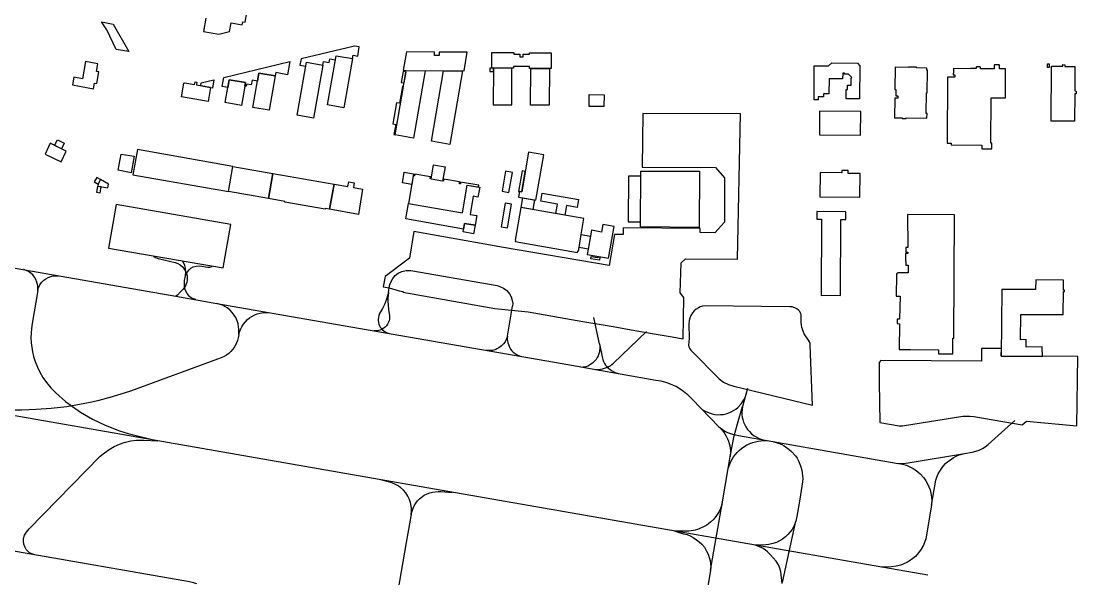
# Model space of a CAD drawing. Header units: metres. Extents: x -2114 to 2684, y -1968 to 1933.
# Drawn here: x 140 to 1830, y -920 to -28 of the extents above; entities that cross this region are included whole.
import ezdxf

# ---------------------------------------------------------------- set-up
doc = ezdxf.new("R2010")
doc.units = ezdxf.units.M
for name, color, linetype in [('Apron', 6, 'Continuous'), ('Guardhouse', 1, 'Continuous'), ('Hangar', 1, 'Continuous'), ('Industrial', 1, 'Continuous'), ('Roof', 1, 'Continuous'), ('Runway', 2, 'Continuous'), ('Shed', 1, 'Continuous'), ('Taxiway', 3, 'Continuous'), ('Unclassified', 1, 'Continuous'), ('Warehouse', 1, 'Continuous'), ('Yes', 1, 'Continuous')]:
    doc.layers.add(name, color=color, linetype=linetype)

msp = doc.modelspace()

# ---------------------------------------------------------------- linework, layer by layer
at = {"layer": 'Apron'}
msp.add_lwpolyline([(292, -320.9), (279.5, -390.5), (462.8, -422.3), (475.4, -353), (292, -320.9)], dxfattribs=at)
at = {"layer": 'Guardhouse'}
msp.add_lwpolyline([(262.7, -291.3), (278.5, -294.1), (279.6, -288.2), (267, -281.1), (263.2, -288.3), (262.7, -291.3)], dxfattribs=at)
at = {"layer": 'Hangar'}
for points in [[(1130.9, -267.3), (1224.8, -267.6), (1224.4, -357.4), (1130.6, -356.8), (1130.9, -267.3)], [(1031, -395.2), (1032.1, -389.4), (1035.3, -369), (1039.9, -343), (938.8, -325.4), (929.9, -377.6), (930.6, -377.7), (930.2, -380.2), (1029.6, -397.8), (1030, -394.9), (1031, -395.2)]]:
    msp.add_lwpolyline(points, dxfattribs=at)
at = {"layer": 'Industrial'}
for points in [[(1408.3, -153.6), (1408.4, -99.2), (1431.3, -99.2), (1436.4, -94.3), (1477.2, -94.7), (1481, -98.9), (1480.8, -151.7), (1459.4, -151.7), (1459.4, -137.1), (1461.7, -137.1), (1461.7, -130.2), (1467.4, -130.2), (1467.4, -119.2), (1468.6, -117.9), (1463.3, -112.5), (1456.8, -112.5), (1456.8, -110.7), (1453.8, -110.7), (1453.7, -120), (1431.9, -119.8), (1431.8, -143.8), (1423.2, -143.7), (1423.2, -148.9), (1414.7, -148.8), (1414.6, -153.6), (1408.3, -153.6)], [(1537.6, -101.4), (1537.1, -136.7), (1538.7, -136.7), (1538.5, -146.8), (1541.8, -146.9), (1541.7, -150.7), (1537.3, -150.7), (1536.8, -182.3), (1548.8, -182.4), (1549, -183.3), (1555.1, -183.4), (1555.1, -182.1), (1588.6, -182.6), (1588.7, -175.5), (1587.3, -175.4), (1587.7, -142.1), (1589.1, -142.1), (1589.6, -106.2), (1588.3, -106.2), (1588.3, -102.7), (1571.9, -102.5), (1571.9, -101.4), (1558.9, -101.2), (1558.9, -101.6), (1537.6, -101.4)], [(1621, -222.6), (1627.1, -222.6), (1627.1, -225.6), (1676.2, -225.8), (1676.2, -231.8), (1692.4, -231.9), (1692.4, -222.5), (1690.7, -222.5), (1691, -150.4), (1713.9, -150.5), (1714.1, -104), (1704.5, -104), (1704.6, -98.2), (1703.9, -97.5), (1696.7, -97.5), (1696.2, -97.9), (1696, -98.2), (1696, -103.9), (1674, -103.9), (1674, -101.5), (1673.8, -100.9), (1673.3, -100.7), (1667.8, -100.7), (1667.2, -101.1), (1667, -101.6), (1667, -103.6), (1658.3, -103.5), (1658.3, -103.8), (1630.9, -103.5), (1630.9, -104.2), (1631.2, -104.3), (1631.2, -110.8), (1630.7, -110.8), (1630.7, -113.2), (1633.3, -113.2), (1633.3, -117.2), (1621.4, -117.2), (1621, -222.6)], [(1787.6, -99.8), (1805.7, -99.8), (1805.7, -97.2), (1809, -97.3), (1809, -99.9), (1825, -100), (1824.9, -139.3), (1826.9, -139.4), (1826.9, -144), (1824.8, -144), (1824.7, -187.5), (1787.2, -187.4), (1787.6, -99.8)], [(1416.5, -209.4), (1482.3, -210.1), (1482.7, -172.3), (1416.9, -171.6), (1416.5, -209.4)], [(1417.3, -308.3), (1481.3, -309), (1481.7, -271.3), (1462.4, -271.1), (1462.4, -266.7), (1452.5, -266.6), (1452.4, -270.2), (1417.8, -269.8), (1417.3, -308.3)], [(1419.2, -466.1), (1426.2, -466), (1450.4, -466.3), (1451, -344.7), (1458.7, -344.6), (1458.7, -332.5), (1412.4, -332), (1412.5, -344.5), (1420, -344.4), (1419.2, -466.1)]]:
    msp.add_lwpolyline(points, dxfattribs=at)
at = {"layer": 'Roof'}
for points in [[(268.4, -28.9), (287.2, -32.4), (312.1, -76.3), (291.8, -72.7), (277.2, -41.6), (268.4, -28.9)], [(755.4, -109), (750.7, -108.2), (747.6, -125.6), (752.4, -126.5), (755.4, -109)], [(751.3, -132.3), (749.6, -132), (744.9, -158.7), (740.2, -158), (734.4, -192), (739, -192.9), (736.1, -209.1), (737.8, -209.4), (751.3, -132.3)], [(186.2, -223), (178.1, -240.1), (204, -252.4), (212.1, -235.3), (186.2, -223)], [(946.2, -267.8), (941.2, -267), (935.5, -299.9), (940.4, -300.8), (946.2, -267.8)], [(267, -281.1), (260.9, -277.6), (256.9, -284.7), (263.2, -288.3), (267, -281.1)], [(262.7, -291.3), (267.4, -292.1), (265.6, -302.6), (260.9, -301.9), (262.7, -291.3)]]:
    msp.add_lwpolyline(points, dxfattribs=at)
at = {"layer": 'Runway'}
for points in [[(1384.5, -877.9), (779.5, -772.5), (-87, -620.8), (-1233.5, -421.1), (-1854.4, -312.6)], [(1589.9, -913.7), (1384.5, -877.9)]]:
    msp.add_lwpolyline(points, dxfattribs=at)
at = {"layer": 'Shed'}
msp.add_lwpolyline([(1781.1, -95.9), (1783.9, -95.9), (1783.9, -102), (1781.1, -101.9), (1781.1, -95.9)], dxfattribs=at)
at = {"layer": 'Taxiway'}
for points in [[(-386.6, -332.6), (387.2, -467.6), (453, -478.9), (630.5, -510), (1005.1, -575.2), (1154.8, -601.5), (1162.7, -603), (1168.8, -604.4), (1175.4, -606.5), (1181.8, -609.1), (1187.9, -612), (1193.8, -615.6), (1199.4, -619.5), (1204.7, -623.8), (1213.2, -632.4), (1255.7, -676.3), (1261.6, -680.9), (1265.4, -683.2), (1269.4, -685.2), (1274.5, -687.3), (1277.8, -688.3), (1287.3, -690.3), (1342.3, -699.8), (1539.4, -734.3), (1545, -734.8), (1549.2, -734.8), (1558.4, -733.9), (1648.4, -718.9)], [(351.6, -404), (354.7, -405.8), (358.8, -407.2), (386.3, -413.6), (390.3, -415.2), (394.2, -417.4), (397.4, -420), (399.7, -422.5), (402.7, -427.2), (403.9, -430.3), (404.7, -432.7), (405.2, -436), (405.4, -439.4), (405.2, -441.9), (404.7, -444.9), (403.9, -447.8), (402.7, -450.9), (401.3, -453.2), (399, -456.3), (395, -460.7), (389.8, -465.7), (387.2, -467.6)], [(402.6, -434.8), (403, -432.2), (403.2, -429.9), (403, -424.9), (402.7, -422.9), (401.6, -418.3), (400.6, -415.9), (398.5, -412)], [(402.6, -434.8), (403.8, -431.8), (405.8, -428.4), (408.4, -425.4), (411.1, -422.8), (414.9, -420.6), (419.7, -419.2), (424.8, -418.9), (428.9, -419.4), (434.8, -420.6), (438.4, -420.9), (441.7, -420.9), (445.2, -420.2)], [(166.4, -458.3), (166.5, -451.7), (166.3, -449), (165.2, -444.9), (163.6, -440.7), (161.5, -436.9), (158.6, -433.3), (155.4, -430.4), (151.7, -428), (147.9, -426.3), (143.5, -425)], [(166.4, -458.3), (167.9, -453.9), (169.2, -450.6), (171.1, -447.6), (173.2, -444.8), (176.1, -441.9), (179.4, -439.6), (183.3, -437.5), (187.3, -436.1), (191.3, -435.1), (195.5, -434.7), (199.5, -434.8)], [(419.1, -473), (415.3, -471.7), (412.9, -470.4), (409.8, -468.3), (407.3, -465.8), (405.2, -462.9), (403.3, -459.6), (402, -456.6), (401.3, -453.2), (400.9, -446.3), (401.3, -442.3), (402.6, -434.8)], [(728.6, -454.1), (729.7, -448.8), (731.4, -443.8), (734.4, -439), (737.9, -434.6), (742.8, -430.9), (748.9, -428), (755.7, -426.5), (763, -426.6), (901.2, -450.5), (906.7, -452.3), (911.4, -454.6), (916.7, -458.5), (921, -463.5), (923.7, -468.6), (925.2, -474.2), (926, -479.4), (925.6, -483.2)], [(727.2, -461.5), (728.6, -454.1)], [(166.4, -458.3), (157.3, -511.2), (156.2, -518.9), (155.7, -526.5), (155.6, -533.3), (156, -542.1), (158.2, -556.5), (159.9, -564), (162.5, -572.1), (165.9, -580.8), (169.8, -588.9), (174.8, -597.6), (180.3, -605.6), (187.5, -614), (195.2, -621.9), (211, -635.7), (218.1, -641.3), (234.6, -652.9), (253.8, -664.3), (274.3, -673.8), (297.2, -683), (311.2, -687.3), (358, -698.7)], [(727.2, -461.5), (726.5, -470.7), (726.5, -476.1), (726.8, -480.9), (727.6, -489.3), (729.1, -498.2), (729.2, -501.3), (729, -504.4), (728.3, -507.1), (727, -510.2), (725.8, -512.4), (724.1, -514.8), (722.5, -516.5), (720.5, -518.2), (718.4, -519.7), (716.4, -520.8), (714.2, -521.7), (712, -522.3), (709.6, -522.9), (707.8, -523.1), (704.7, -522.9)], [(727.2, -461.5), (725.9, -466.7), (724.1, -472.4), (722.8, -476.3), (721.5, -479.5), (717.6, -487.3), (713.2, -495), (711.8, -498.4), (711.2, -501.3), (710.9, -504), (710.8, -506.4), (711.2, -509.2), (712, -512.1), (713, -514.7), (714.3, -516.9), (716, -519.3), (717.9, -521.4), (719.8, -523.1), (722.1, -524.6), (725.2, -526), (728.5, -527)], [(487.8, -529.9), (488.2, -524.2), (488.2, -520.2), (487.7, -516.1), (486.8, -511.5), (485.2, -506.9), (483, -501.8), (480.7, -498), (477.2, -493.3), (473.4, -489.4), (469.3, -486.2), (465.5, -483.9), (461.9, -482), (453, -478.9)], [(917.5, -531.2), (925.6, -483.2)], [(487.8, -529.9), (489, -525.1), (490.7, -520.5), (492.7, -516.6), (495.5, -512.2), (498.5, -508.4), (501.7, -505), (505.1, -502.2), (508.9, -499.7), (513.4, -497.5), (517.5, -495.8), (522.4, -494.4), (526.9, -493.7), (531.7, -493.4), (538.6, -493.9)], [(1064.7, -543.9), (1055.6, -501.8)], [(487.8, -529.9), (486.9, -534.3), (485.8, -538.3), (484.3, -542.3), (482.5, -545.8), (480.4, -549.4), (478, -552.6), (475.2, -555.9), (471.8, -559), (468.1, -561.8), (464.6, -563.9), (459.9, -566), (454.1, -568.3), (315, -619.4), (285.7, -628.6), (263.9, -634.3), (253, -636.7), (242, -639), (213.2, -644.2), (188.1, -647), (163.7, -648.7), (140.3, -649.7), (120.8, -649.7)], [(917.5, -531.2), (915.9, -535.8), (913.9, -540.3), (911.4, -543.4), (908.3, -546.7), (906.2, -548.6), (903.6, -550.3), (900.7, -551.8), (897.8, -553.1), (893.7, -554.1), (888.8, -554.4), (883.8, -554.2)], [(917.5, -531.2), (917.4, -535.6), (917.7, -539.1), (918.2, -542.1), (919.1, -544.9), (921.4, -550), (922.7, -552), (924.7, -554.6), (926.9, -556.8), (931.5, -560.4), (935.4, -562.3), (939.5, -563.8)], [(1087.4, -574.4), (1139.8, -524)], [(1064.7, -543.9), (1065.3, -547.6), (1065.3, -550.9), (1065.1, -554), (1064.6, -556.6), (1063.9, -559.6), (1062.6, -562.8), (1061.1, -565.7), (1059.4, -568.5), (1057.6, -570.6), (1053.4, -574.5), (1050.9, -576.3), (1048.6, -577.7), (1046, -579.1), (1043.2, -580.2), (1040.6, -580.9), (1038, -581)], [(1064.7, -543.9), (1069.1, -564.3), (1070.2, -568.5), (1071.4, -572), (1072.9, -575.1), (1074.6, -577.7), (1076.4, -580), (1078.9, -582.3), (1081.4, -584.3), (1084.2, -586.2), (1090.1, -589.3), (1094.6, -590.9)], [(1058.6, -584.6), (1062.9, -584.5), (1066.7, -584.1), (1069.8, -583.5), (1076.2, -581.7), (1082.1, -578.7), (1087.4, -574.4)], [(1301.7, -615.1), (1293.6, -643.8)], [(1226.6, -646.2), (1229.3, -648.5), (1232.8, -650.6), (1236.7, -652.6), (1240.4, -654.2), (1244.8, -655.4), (1249.4, -656.5), (1254.1, -657), (1258.6, -656.8), (1263.4, -656.4), (1267.5, -655.5), (1271.5, -654.2), (1275.6, -652.5), (1279.2, -650.5), (1282.9, -647.9), (1286, -645.5), (1291.5, -639.5), (1293.7, -636.5), (1295.7, -633.2), (1298.1, -627.7)], [(1270.7, -743.1), (1274, -723.9), (1280, -690.7), (1285.3, -671.8), (1293.6, -643.8)], [(1293.6, -643.8), (1292.8, -648.5), (1292.6, -652.4), (1292.6, -656.5), (1293.1, -660.7), (1293.9, -664.6), (1295.2, -668.9), (1298.9, -676.5), (1301.6, -680.5), (1304.7, -684.1), (1308.1, -687.4), (1312.3, -690.7), (1316.2, -693), (1320.2, -694.9), (1326.1, -697)], [(1648.4, -718.9), (1661, -716.9), (1666.6, -715.5), (1671.9, -713.5), (1677.2, -710.9), (1681.8, -708.2), (1686.3, -704.8), (1691.8, -700.1), (1729.2, -666.4)], [(1255.7, -676.3), (1261.4, -682.2), (1265.5, -687.8), (1267.6, -691.3), (1269.8, -695.7), (1271.3, -699.4), (1273.3, -706.6), (1273.9, -710.6), (1274.2, -714.9), (1274.2, -718.3), (1274, -723.9)], [(161.6, -881), (157.2, -879.7), (153.4, -877.7), (150.5, -875.3), (148, -872.6), (145.7, -868.4), (144, -864), (143.4, -859.1), (143.4, -854.8), (145.2, -849.7), (148.2, -844.7), (152.8, -839.6), (266.3, -723.3), (273, -717.8), (280.6, -712.7), (288.9, -707.9), (297.3, -704.3), (304.7, -701.7), (315.1, -699), (324.2, -697.9), (335.9, -697.8), (358, -698.7)], [(1270.7, -743.1), (1272, -738.8), (1274.9, -732), (1279.3, -724.6), (1282, -721), (1284.9, -717.6), (1288.2, -714.3), (1292.1, -711), (1295.7, -708.4), (1300.2, -705.8), (1305.1, -703.3), (1310.2, -701.3), (1314.4, -700.2), (1318.8, -699.2), (1322.7, -698.7), (1325.7, -698.5), (1329.2, -698.3), (1335, -698.6)], [(1342.3, -699.8), (1347.4, -701.2), (1352.1, -702.9), (1356.2, -704.6), (1360.3, -706.9), (1364.1, -709.4), (1368.4, -712.7), (1372.1, -716), (1378.1, -722.8), (1380.7, -726.7), (1383, -730.9), (1385.3, -736), (1386.9, -740.6), (1388.3, -745.6), (1389.2, -750.6), (1389.6, -754.7), (1389.8, -758.9), (1389.5, -764.5)], [(1595.7, -801.5), (1602.6, -761.8), (1604.1, -757), (1606.5, -751.8), (1609, -747.1), (1612.2, -742.3), (1614.9, -738.7), (1618.3, -735.2), (1622.1, -731.9), (1626, -729), (1630.5, -726.1), (1635.4, -723.4), (1640.2, -721.4), (1648.4, -718.9)], [(1261.2, -799.7), (1270.7, -743.1)], [(1539.4, -734.3), (1546.8, -735.5), (1551.5, -736.6), (1555.6, -737.8), (1559.1, -739.2), (1566.4, -742.9), (1569.8, -745.1), (1574, -748.3), (1577.6, -751.4), (1583.7, -758), (1586.9, -762.9), (1589.4, -767.3), (1591.7, -772.4), (1593.4, -777.2), (1594.8, -782.7), (1595.7, -788.8), (1596.2, -793.7), (1595.7, -801.5)], [(763.5, -816.4), (764.2, -811), (764.3, -806.6), (762.8, -797.3), (761.2, -792.5), (758.3, -787), (754.9, -781.7), (751.4, -777.4), (746.6, -773.3), (741.9, -770.3), (736.6, -767.5), (731, -765.6), (712.6, -760.8)], [(1389.5, -764.5), (1385.1, -792.1), (1380.4, -819.6), (1378.7, -827.4), (1376.4, -834.4), (1374.8, -837.5), (1372.9, -840.6), (1369.6, -844.5)], [(763.5, -816.4), (765, -811.1), (766.6, -806.7), (768.6, -802.5), (771.1, -798.3), (773.9, -794.9), (777.2, -791.7), (784.7, -785.9), (789.1, -783.5), (793.4, -781.9), (797.7, -780.9), (801.8, -780.2), (806.6, -779.9), (811.6, -779.9), (829.2, -781.2)], [(1261.2, -799.7), (1258.5, -807.1), (1256.3, -811.8), (1252.1, -818.1), (1247.5, -824.1), (1242.3, -829.1), (1239.1, -831.6), (1236.3, -833.4), (1232.1, -835.8), (1225.2, -839.2), (1221.7, -840.4), (1217.8, -841.4), (1215.2, -842), (1207.5, -843), (1202, -843.4), (1198.7, -843.2), (1185.5, -843.2)], [(1242.5, -905.5), (1261.2, -799.7)], [(1595.7, -801.5), (1586.5, -855.5), (1582.9, -865.4), (1579.2, -871.8), (1574.9, -878)], [(420.8, -927.3), (415.5, -925.6), (409.2, -924.3), (-166.3, -823.8)], [(763.5, -816.4), (755.6, -861.1), (718, -1081.2)], [(1357.3, -925.4), (1378.7, -827.4)], [(1185.5, -843.2), (1199.3, -847.3), (1204.9, -848.7), (1210, -850.8), (1214.8, -853.4), (1220.2, -856.9), (1224.4, -860.4), (1228.4, -864), (1232.5, -869), (1236.1, -875), (1238.7, -880.2), (1240.3, -885.1), (1241.6, -890), (1242.5, -895.7), (1242.7, -900.6), (1242.5, -905.5)], [(1369.6, -844.5), (1366.1, -848.7), (1362.5, -852.2), (1357.7, -855.9), (1347.7, -861.4), (1342.2, -863), (1335.6, -864.6), (1330.9, -865), (1313.6, -865.5)], [(1357.2, -926.8), (1355.1, -908.3), (1353, -902.2), (1351, -897.2), (1347.2, -891), (1338, -880.7), (1333.7, -876.5), (1329.9, -873.3), (1325.3, -870.4), (1319.9, -867.8), (1313.6, -865.5)], [(1574.9, -878), (1570.1, -883.5), (1564, -888.4), (1557.4, -893), (1547, -897.4), (1539.5, -899.4), (1531.1, -900.5), (1515.3, -900.7)], [(1242.5, -905.5), (1232.6, -963.5), (1230.8, -979.2), (1227.4, -1029.1)]]:
    msp.add_lwpolyline(points, dxfattribs=at)
at = {"layer": 'Unclassified'}
for points in [[(1199.6, -469.4), (1193.7, -462.2), (1195.3, -414), (1202.5, -407.7), (1285.7, -408.5), (1290.4, -176), (1134, -175.1), (1132.9, -261.1), (1250.1, -261.8), (1264.7, -278.3), (1265, -349.3), (1249.1, -366), (1225.8, -365.4), (1226, -359.3), (1102.9, -358.3), (1102.8, -368.9), (1088.8, -368.6), (1080.4, -418.3), (911.4, -389.4), (767.9, -364.2), (760.9, -406.4), (722, -436), (718.9, -452.3), (728.6, -454.1), (744.5, -458.8), (750.7, -460), (750.5, -460.9), (897.2, -487.3), (950.6, -492.3), (1038, -507.8), (1086.5, -516.1), (1121.3, -522.4), (1152.1, -527.7), (1177.7, -531.8), (1198.8, -535.6), (1199.6, -469.4)], [(1405.3, -641.7), (1401.8, -545.9), (1401.5, -543.3), (1400.7, -540.7), (1399.2, -537.9), (1394.3, -530.6), (1392.4, -527.4), (1390.5, -523.2), (1389.3, -520.1), (1388.5, -517.6), (1387.7, -513.5), (1387.4, -509.3), (1387.4, -500.2), (1387.2, -497), (1386.4, -494.4), (1385, -491.9), (1382.9, -489.9), (1380.2, -487.8), (1377.1, -486.1), (1372.8, -484.6), (1369.2, -484.3), (1234, -483), (1229.7, -483.5), (1226.1, -484.5), (1223, -486), (1219.6, -488.3), (1216.2, -490.9), (1213.6, -494), (1211, -498.1), (1209.3, -502.5), (1208.1, -506.6), (1207.9, -511.9), (1208.1, -535), (1207.3, -546), (1207.6, -548.7), (1209.1, -551.7), (1211.1, -554), (1256.4, -599.8), (1263.2, -604.8), (1271, -608.9), (1279.5, -611.5), (1405.3, -641.7)], [(1513, -669.6), (1544.1, -675), (1549.6, -675), (1646.1, -659.4), (1650.6, -659.1), (1657.2, -659.2), (1663.6, -660), (1741, -673.2), (1747.9, -667.3), (1828.3, -674.7), (1829.9, -563.9), (1707.4, -563.3), (1707.6, -551.3), (1675.7, -551.1), (1675.5, -571.6), (1514.8, -570.2), (1512.3, -573.3), (1512.2, -605.1), (1513, -669.6)]]:
    msp.add_lwpolyline(points, dxfattribs=at)
at = {"layer": 'Warehouse'}
for points in [[(643.7, -82.9), (669.7, -87.4), (656.1, -166.2), (630, -161.7), (643.7, -82.9)], [(596.3, -93.3), (622.4, -97.8), (607.7, -182.6), (581.5, -178), (596.3, -93.3)], [(520, -110.8), (546.2, -115.2), (536.8, -170.1), (510.6, -165.6), (520, -110.8)], [(767.2, -214.5), (737.8, -209.4), (755.8, -106.7), (785.9, -106.9), (767.2, -214.5)], [(815.6, -107.1), (845.9, -107.3), (825.4, -224.7), (795.9, -219.5), (815.6, -107.1)], [(895.3, -102.8), (894.8, -161.5), (924.6, -161.7), (924.8, -102.8), (895.3, -102.8)], [(955.1, -103.1), (984.8, -103.1), (984.4, -162.2), (954.6, -162.1), (955.1, -103.1)], [(400.2, -126.6), (401.5, -126.3), (417.2, -129.1), (418.1, -124.8), (420.8, -125.4), (420.1, -129.6), (442.9, -133.6), (438.9, -156.1), (396.5, -148.4), (400.2, -126.6)], [(472.6, -121.2), (498.8, -125.7), (492.4, -162.4), (466.3, -157.9), (472.6, -121.2)], [(325.8, -233.1), (318.7, -273.3), (471.7, -300.1), (478.7, -260.1), (325.8, -233.1)], [(935.2, -309.1), (963.2, -314), (975.8, -241.3), (951.5, -237), (940.4, -300.8), (936.8, -300.1), (935.2, -309.1)], [(478.7, -260.1), (542.3, -271.2), (535.4, -311.1), (471.7, -300.1), (478.7, -260.1)], [(542.3, -271.2), (640.4, -288.3), (633.3, -328.4), (626.3, -327), (626, -328.2), (561.5, -317.2), (561.6, -315.9), (535.4, -311.1), (542.3, -271.2)], [(640.4, -288.3), (662.5, -292.2), (663.7, -284.7), (672.6, -286.3), (671.2, -293.8), (686, -296.4), (679.4, -336.6), (633.3, -328.4), (640.4, -288.3)], [(759.6, -319), (845.9, -334.4), (853.4, -290.1), (871.5, -293), (872.1, -290.1), (842.6, -285.2), (842.3, -287.9), (840.7, -287.6), (841.2, -284.8), (815.8, -280.4), (815.3, -283.3), (813.8, -283.1), (813.7, -283.5), (795.6, -280.3), (795.7, -279.8), (794.1, -279.5), (794.6, -276.6), (769.4, -272.2), (768.9, -275.2), (767.1, -274.9), (759.6, -319)], [(853.4, -290.1), (873.3, -293.3), (870.4, -309.1), (862.8, -307.7), (857.9, -336.6), (868.6, -338.2), (865.9, -354.1), (849.1, -351.2), (847.6, -360.2), (755, -343.7), (759.6, -319), (845.9, -334.4), (853.4, -290.1)], [(1539.7, -432.5), (1539.4, -467.4), (1545.5, -467.4), (1544.5, -504), (1541.1, -504.1), (1541.1, -511.3), (1544.4, -511.4), (1544.2, -552.6), (1562.4, -552.9), (1606.9, -553.2), (1606.8, -559.4), (1630, -559.6), (1629.9, -534.7), (1631.5, -534.7), (1632.6, -337.3), (1557.5, -336.8), (1557.9, -389.6), (1554.7, -389.6), (1554.7, -396.9), (1557.9, -396.9), (1557.9, -399.2), (1554.3, -399.2), (1554.3, -411.2), (1555, -412.1), (1554.9, -417.9), (1558.5, -418), (1558.4, -430.2), (1542.6, -430), (1540.7, -430.9), (1539.7, -432.5)], [(849.1, -351.2), (865.9, -354.1), (863.4, -367.9), (846.8, -364.8), (849.1, -351.2)], [(1708.3, -456.7), (1707.4, -563.3), (1773.1, -563.7), (1773, -548.7), (1747.2, -548.8), (1747.3, -536.9), (1738.3, -537), (1738.7, -496.8), (1806.5, -497), (1807, -459.9), (1808.7, -459.9), (1808.7, -457.7), (1807.1, -457.7), (1807.1, -441.8), (1762.5, -441.3), (1762.2, -457), (1708.3, -456.7)]]:
    msp.add_lwpolyline(points, dxfattribs=at)
at = {"layer": 'Yes'}
for points in [[(435.1, -23.1), (431.6, -44), (455.8, -48.2), (473.2, -44), (475.6, -30.4), (493.3, -33.5), (494.2, -28.6), (498.4, -29.3), (501, -14.4)], [(673, -67.5), (587.5, -87.8), (585.7, -98.1), (595.1, -99.7), (596.3, -93.3), (622.4, -97.8), (623.3, -92.4), (632.6, -94), (633.7, -88), (642.5, -89.6), (643.7, -82.9), (669.7, -87.4), (670.7, -82), (678.3, -83.4), (680.6, -68.8), (673, -67.5)], [(848.2, -107.3), (853.3, -77.4), (808.3, -77.1), (808.3, -82.8), (800.9, -82.8), (800.9, -77), (756.1, -76.8), (751.1, -105.9), (755.8, -106.7), (848.2, -107.3)], [(892.5, -77.5), (928.1, -77.5), (928, -80.2), (937.7, -80.3), (937.7, -84.6), (942.6, -84.6), (942.6, -80.5), (952.7, -80.5), (952.7, -78.1), (987.3, -78.2), (987.3, -103.1), (952.9, -103.1), (953, -100.3), (927.4, -100.2), (927.4, -102.8), (892.4, -102.7), (892.5, -77.5)], [(224.1, -117.4), (221.9, -129.7), (255.8, -135.6), (257.4, -126.6), (261, -127.3), (264.2, -108.9), (260.5, -108.2), (262.7, -95.7), (243, -92.3), (238.2, -119.9), (224.1, -117.4)], [(509.2, -121.9), (507.8, -129.6), (500.6, -128.4), (500, -131.8), (497.8, -131.4), (498.8, -125.7), (472.6, -121.2), (470.4, -133.6), (461.6, -132.1), (463.8, -117.5), (569.6, -92.2), (565.8, -113.2), (547, -109.8), (546.2, -115.2), (520, -110.8), (517.8, -123.4), (509.2, -121.9)], [(895.3, -102.8), (889.7, -102.7), (889.6, -108.2), (895.3, -108.3), (895.3, -102.8)], [(427.2, -130.8), (427.9, -126), (448, -121.2), (445.7, -134.7), (442.8, -134.1), (442.9, -133.6), (427.2, -130.8)], [(1048.4, -145.1), (1072.2, -145.3), (1072, -164.2), (1048.2, -164), (1048.4, -145.1)], [(193.5, -226.5), (197.8, -217.5), (208.5, -222.5), (204.5, -231.7), (193.5, -226.5)], [(299.6, -240.2), (320.6, -243.7), (316, -270), (294.9, -266.1), (299.6, -240.2)], [(767.6, -271.9), (764.8, -288.6), (749.7, -286), (752.7, -269.3), (767.6, -271.9)], [(799.5, -257.6), (817.8, -260.8), (813.7, -283.5), (795.6, -280.3), (799.5, -257.6)], [(925.5, -269.6), (914.7, -267.7), (909.1, -299.6), (919.9, -301.5), (925.5, -269.6)], [(1130.8, -275.7), (1111.1, -275.4), (1110.7, -348.5), (1130.6, -348.7), (1130.8, -275.7)], [(973.3, -302.8), (1031.2, -313), (1029, -325.6), (1012, -322.6), (1009.3, -337.7), (994.9, -335.2), (997.5, -320.1), (971.1, -315.4), (973.3, -302.8)], [(914.2, -318.7), (907.5, -356.3), (917.5, -358.1), (924.2, -320.4), (914.2, -318.7)], [(939.5, -325.5), (942.2, -310.3), (960.8, -313.6), (958.1, -328.7), (939.5, -325.5)], [(1051.9, -362.1), (1046.7, -392.1), (1045, -400.7), (1079.5, -406.9), (1088.5, -356), (1070.1, -352.8), (1067.9, -364.9), (1051.9, -362.1)], [(1035.3, -369), (1050.2, -371.5), (1046.7, -392.1), (1032.1, -389.4), (1035.3, -369)], [(1051.7, -403.8), (1062.2, -405.7), (1062.5, -404.4), (1065.6, -404.9), (1064.7, -410), (1051, -407.6), (1051.7, -403.8)]]:
    msp.add_lwpolyline(points, dxfattribs=at)

doc.saveas('drawing.dxf')
